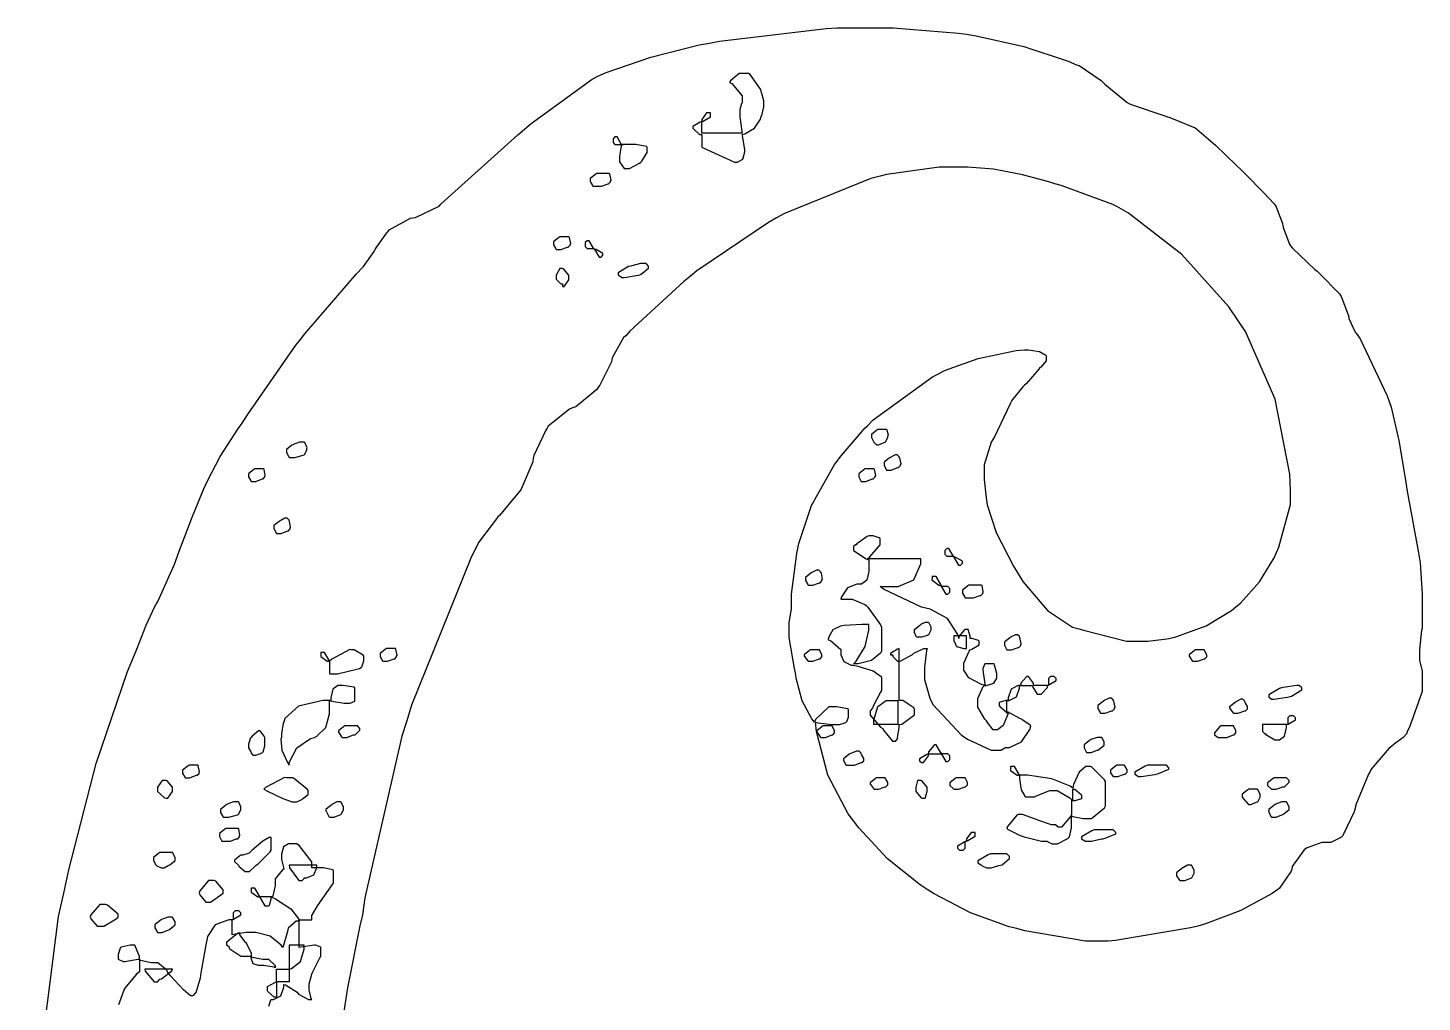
# Model space of a CAD drawing. Extents: x 55 to 302, y 40 to 307.
# Drawn here: x 60.67 to 99.52, y 115.68 to 142.81 of the extents above; entities that cross this region are included whole.
import ezdxf

# ---------------------------------------------------------------- set-up
doc = ezdxf.new("R2010")
doc.units = 0
doc.header["$MEASUREMENT"] = 0

msp = doc.modelspace()

# ---------------------------------------------------------------- linework, layer by layer
at = {"color": 32}
for points in [[(60.6683, 111.329), (61.5237, 118.058), (61.6659, 118.71), (61.8063, 119.363), (62.5725, 122.318), (63.4464, 124.885), (63.6404, 125.342), (63.7025, 125.502), (63.9671, 126.168), (64.1974, 126.675), (64.2415, 126.753), (64.2856, 126.833), (64.7266, 127.803), (64.7707, 127.918), (64.8589, 128.156), (65.2459, 129.179), (65.563, 129.955), (65.6167, 130.069), (65.6689, 130.193), (66.0217, 130.868), (66.5152, 131.632), (66.639, 131.798), (66.7893, 132.028), (68.1383, 133.967), (68.2625, 134.126), (68.3853, 134.286), (69.8225, 135.96), (69.9904, 136.136), (70.0169, 136.164), (70.3171, 136.579), (70.3432, 136.631), (70.3696, 136.685), (70.6699, 137.098), (70.696, 137.124), (70.7401, 137.178), (71.3313, 137.505), (71.4015, 137.513), (71.4721, 137.523), (72.1251, 137.84), (72.179, 137.9), (72.3815, 138.086), (74.3204, 139.824), (74.5063, 139.983), (74.6912, 140.142), (76.393, 141.376), (76.5528, 141.464), (76.7814, 141.562), (78.026, 141.989), (79.375, 142.329), (79.6576, 142.382), (79.9387, 142.435), (82.9109, 142.788), (83.2196, 142.805), (84.1015, 142.805), (84.781, 142.805), (86.5988, 142.656), (86.8193, 142.628), (87.092, 142.584), (88.4192, 142.285), (89.6578, 141.879), (89.8881, 141.781), (89.9583, 141.755), (90.5743, 141.341), (90.6279, 141.288), (90.6805, 141.235), (91.2978, 140.732), (91.3694, 140.688), (91.4396, 140.662), (92.2941, 140.371), (92.3918, 140.335), (92.4885, 140.309), (93.1954, 140.018), (93.2395, 139.983), (93.3097, 139.93), (93.763, 139.537), (94.3419, 138.986), (94.4742, 138.854), (94.6065, 138.722), (95.1082, 138.214), (95.3989, 137.902), (95.4264, 137.866), (95.4525, 137.822), (95.6289, 137.355), (95.6388, 137.301), (95.6469, 137.249), (95.8219, 136.781), (95.8494, 136.737), (95.91, 136.667), (96.5288, 136.076), (96.5909, 136.032), (96.6516, 135.979), (97.2164, 135.396), (97.2605, 135.326), (97.2866, 135.282), (97.463, 134.815), (97.4729, 134.761), (97.481, 134.709), (97.6574, 134.33), (97.6835, 134.302), (97.7896, 134.144), (98.5478, 132.558), (98.6014, 132.398), (98.6536, 132.239), (98.8741, 131.313), (99.0589, 130.211), (99.0946, 129.963), (99.121, 129.804), (99.4212, 128.191), (99.4474, 128.022), (99.4653, 127.908), (99.5193, 127.043), (99.5193, 126.753), (99.5193, 126.082), (99.5013, 126.038), (99.4474, 125.49), (99.4474, 125.306), (99.4474, 125.202), (99.5094, 124.927), (99.5193, 124.883), (99.5193, 124.707), (99.5193, 124.328), (99.1651, 123.332), (99.0946, 123.19), (99.0946, 123.155), (98.9887, 123.049), (98.7418, 122.856), (98.6716, 122.803), (98.6, 122.75), (98.0983, 122.167), (98.0722, 122.097), (98.0281, 122.027), (97.6753, 121.171), (97.6492, 121.073), (97.6217, 120.977), (97.3226, 120.333), (97.2965, 120.297), (97.2689, 120.271), (96.9712, 120.121), (96.8735, 120.121), (96.7232, 120.121), (96.3165, 119.972), (96.2724, 119.944), (96.2283, 119.918), (95.9019, 119.451), (95.8854, 119.379), (95.8674, 119.319), (95.5407, 118.852), (95.4966, 118.816), (95.3368, 118.702), (94.4644, 118.226), (93.4847, 117.854), (93.2737, 117.792), (93.0617, 117.74), (90.9726, 117.387), (90.7701, 117.369), (90.1347, 117.369), (88.4509, 117.661), (88.2304, 117.722), (88.0099, 117.776), (86.9379, 118.164), (85.918, 118.693), (85.725, 118.816), (85.5306, 118.94), (84.6226, 119.663), (83.8193, 120.527), (83.6785, 120.72), (83.5283, 120.915), (82.9635, 121.991), (82.6463, 123.208), (82.6202, 123.472), (82.6809, 123.456), (83.0848, 123.402), (83.2196, 123.402), (83.2817, 123.402), (83.4581, 123.464), (83.4679, 123.472), (83.4842, 123.49), (83.5381, 123.61), (83.5381, 123.649), (83.5381, 123.825), (83.5106, 123.843), (83.2129, 123.895), (83.1152, 123.895), (82.9829, 123.895), (82.6121, 123.544), (82.586, 123.472), (82.514, 123.56), (82.2413, 124.068), (82.073, 124.699), (82.0568, 124.847), (82.0289, 124.963), (81.8804, 125.83), (81.8804, 126.118), (81.8804, 126.242), (81.9408, 126.577), (81.9506, 126.611), (81.9506, 127.036), (82.0995, 128.165), (82.127, 128.305), (82.1531, 128.447), (82.5059, 129.505), (82.55, 129.576), (82.5941, 129.673), (83.1494, 130.643), (83.2196, 130.74), (83.2817, 130.828), (83.9872, 131.656), (84.0673, 131.727), (84.2257, 131.887), (85.8739, 133.085), (86.0418, 133.174), (86.2087, 133.262), (87.1485, 133.602), (88.211, 133.817), (88.441, 133.843), (88.5458, 133.843), (88.8601, 133.795), (89.0309, 133.695), (89.0404, 133.667), (89.0404, 133.597), (89.0404, 133.536), (88.8905, 133.36), (88.864, 133.35), (88.8379, 133.306), (88.4851, 132.892), (88.441, 132.857), (88.3969, 132.813), (88.1048, 132.46), (88.0883, 132.432), (88.0442, 132.336), (87.6032, 131.419), (87.5591, 131.34), (87.515, 131.269), (87.3125, 130.634), (87.3125, 130.422), (87.3125, 130.229), (87.3732, 129.717), (87.3827, 129.646), (87.3993, 129.523), (87.6515, 128.756), (88.1324, 127.812), (88.2646, 127.599), (88.3969, 127.389), (89.0806, 126.577), (89.7805, 126.118), (89.9223, 126.082), (90.0811, 126.03), (91.2841, 125.729), (91.6862, 125.729), (91.8806, 125.729), (92.4098, 125.793), (92.4638, 125.801), (92.6564, 125.845), (93.5027, 126.15), (94.2082, 126.577), (94.3321, 126.683), (94.4548, 126.789), (94.9896, 127.375), (95.4003, 128.05), (95.4624, 128.199), (95.5227, 128.349), (95.8494, 129.534), (95.8494, 129.928), (95.8314, 130.379), (95.4264, 132.468), (94.5967, 134.348), (94.3681, 134.691), (94.1296, 135.035), (92.8247, 136.499), (91.3419, 137.645), (91.0167, 137.83), (90.901, 137.884), (89.4652, 138.413), (89.2888, 138.465), (89.1205, 138.519), (88.3832, 138.713), (87.7701, 138.836), (87.6653, 138.854), (87.5771, 138.872), (86.8497, 138.924), (86.6069, 138.924), (86.0598, 138.924), (84.5965, 138.722), (84.4201, 138.678), (84.1555, 138.607), (81.7481, 137.637), (81.5277, 137.513), (81.3072, 137.39), (79.3048, 136.04), (79.1284, 135.89), (78.9421, 135.741), (77.4428, 134.356), (77.3285, 134.232), (77.2664, 134.18), (76.9497, 133.616), (76.9415, 133.562), (76.9317, 133.51), (76.605, 132.857), (76.5528, 132.785), (76.5253, 132.733), (75.9354, 132.257), (75.8472, 132.221), (75.759, 132.187), (75.1678, 131.718), (75.1417, 131.656), (75.0976, 131.604), (74.7709, 130.899), (74.7529, 130.81), (74.7353, 130.722), (74.41, 129.964), (74.3659, 129.892), (74.3038, 129.822), (73.8106, 129.231), (73.7665, 129.187), (73.7224, 129.135), (73.2815, 128.553), (73.2374, 128.481), (73.0331, 128.084), (71.3574, 123.941), (71.2251, 123.508), (71.0928, 123.077), (70.061, 118.579), (69.9904, 118.11), (69.9202, 117.802), (69.5759, 116.073), (69.2672, 114.098)], [(67.3806, 115.561), (67.4412, 115.739), (67.4508, 115.747), (67.5171, 115.747), (67.7196, 115.853), (67.8035, 116.091), (67.8035, 116.17), (67.8476, 116.153), (68.1743, 115.95), (68.1923, 115.923), (68.2089, 115.897), (68.4858, 115.747), (68.5793, 115.747), (68.5617, 115.773), (68.5091, 116.018), (68.5091, 116.1), (68.5091, 116.188), (68.5698, 116.418), (68.5793, 116.453), (68.5973, 116.497), (68.7998, 116.911), (68.8277, 116.946), (68.8277, 117.192), (68.8277, 117.21), (68.6954, 117.263), (68.6513, 117.263), (68.6513, 117.263), (68.2706, 117.202), (68.2265, 117.192), (68.2265, 117.968), (68.5793, 117.968), (68.5793, 118.084), (68.7557, 118.383), (68.7917, 118.427), (68.8262, 118.481), (69.1526, 118.948), (69.1804, 118.992), (69.1804, 119.345), (69.1624, 119.363), (68.9102, 119.415), (68.8277, 119.415), (68.5793, 119.415), (68.5793, 119.584), (68.2265, 120.041), (68.1563, 120.085), (67.9799, 120.085), (67.9319, 120.085), (67.7898, 120.002), (67.7333, 119.8), (67.7333, 119.732), (67.7333, 119.644), (67.794, 119.423), (67.8035, 119.379), (67.7594, 119.363), (67.5569, 119.111), (67.5569, 119.027), (67.5569, 118.922), (67.4949, 118.631), (67.4867, 118.604), (67.134, 118.604), (67.116, 118.648), (66.996, 118.85), (66.9576, 118.85), (66.8874, 118.85), (66.8874, 118.78), (66.8874, 118.736), (67.0719, 118.604), (67.134, 118.604), (67.1505, 118.559), (67.2705, 118.357), (67.3104, 118.357), (67.3806, 118.357), (67.3971, 118.375), (67.4508, 118.547), (67.4508, 118.604), (67.5651, 118.551), (67.9979, 118.269), (68.217, 117.988), (68.2265, 117.934), (68.1468, 117.934), (67.9178, 117.731), (67.9097, 117.687), (67.9002, 117.643), (67.7855, 117.228), (67.7693, 117.192), (67.7252, 117.264), (67.4204, 117.511), (67.0197, 117.615), (66.8874, 117.615), (66.7551, 117.615), (66.4023, 117.555), (66.3582, 117.545), (66.3582, 117.968), (66.4023, 117.986), (66.6048, 118.106), (66.6048, 118.145), (66.6048, 118.163), (66.5508, 118.217), (66.5346, 118.217), (66.4626, 118.217), (66.445, 118.217), (66.3924, 118.163), (66.3924, 118.145), (66.3924, 117.968), (66.2658, 117.968), (65.8894, 117.832), (65.6689, 117.503), (65.6527, 117.405), (65.6347, 117.317), (65.4844, 116.488), (65.4763, 116.417), (65.4664, 116.346), (65.3507, 115.933), (65.3341, 115.923), (65.2639, 115.852), (65.1979, 115.852), (65.0035, 116.016), (64.6465, 116.409), (64.5583, 116.523), (64.5403, 116.567), (64.2881, 116.769), (64.2056, 116.769), (64.0994, 116.769), (63.8087, 116.832), (63.7826, 116.84), (63.7826, 116.946), (63.6503, 117.263), (63.6062, 117.263), (63.518, 117.263), (63.27, 117.202), (63.2534, 117.192), (63.2354, 117.176), (63.1832, 117.004), (63.1832, 116.946), (63.1832, 116.876), (63.1994, 116.859), (63.3194, 116.805), (63.3596, 116.805), (63.3596, 116.805), (63.7385, 116.867), (63.7826, 116.876), (63.7826, 116.523), (63.6944, 116.453), (63.3621, 116.052), (63.1913, 115.597)]]:
    msp.add_lwpolyline(points, dxfattribs=at)
for points in [[(79.4452, 140.193), (79.4011, 140.177), (79.1986, 140.057), (79.1986, 140.017), (79.2152, 139.991), (79.3873, 139.84), (79.4452, 139.84), (79.4452, 139.488), (79.4893, 139.462), (80.1328, 139.171), (80.221, 139.135), (80.239, 139.119), (80.3575, 139.065), (80.3973, 139.065), (80.4443, 139.065), (80.5879, 139.149), (80.6457, 139.351), (80.6457, 139.417), (80.6457, 139.417), (80.5822, 139.796), (80.5737, 139.84), (80.6443, 139.858), (80.917, 140.01), (81.0853, 140.265), (81.1029, 140.335), (81.1209, 140.363), (81.1749, 140.607), (81.1749, 140.688), (81.1749, 140.776), (81.1114, 141.006), (81.1029, 141.041), (81.0853, 141.095), (80.7942, 141.508), (80.7501, 141.534), (80.5737, 141.534), (80.4855, 141.534), (80.2474, 141.332), (80.221, 141.288), (80.2831, 141.261), (80.5737, 140.911), (80.5737, 140.794), (80.5737, 140.722), (80.5561, 140.696), (80.5035, 140.531), (80.5035, 140.476), (80.5035, 140.327), (80.5642, 139.92), (80.5737, 139.876), (79.4452, 139.876), (79.4452, 140.193), (79.4893, 140.211), (79.6918, 140.331), (79.6918, 140.37), (79.6918, 140.442), (79.6216, 140.442), (79.5775, 140.442), (79.4452, 140.255), (79.4452, 140.193)], [(77.2223, 139.524), (77.2047, 139.568), (77.0848, 139.77), (77.046, 139.77), (77.0283, 139.77), (76.9758, 139.718), (76.9758, 139.7), (76.9758, 139.63), (76.9758, 139.613), (77.0283, 139.56), (77.046, 139.56), (77.2223, 139.56), (77.2047, 139.507), (77.1521, 139.229), (77.1521, 139.135), (77.1521, 139.075), (77.2844, 138.888), (77.3285, 138.888), (77.4333, 138.888), (77.7074, 139.039), (77.7515, 139.065), (77.778, 139.092), (77.9279, 139.336), (77.9279, 139.417), (77.9279, 139.488), (77.9103, 139.506), (77.6055, 139.56), (77.5049, 139.56), (77.2223, 139.56), (77.2223, 139.524)], [(76.8696, 138.748), (76.5168, 138.748), (76.4907, 138.731), (76.3404, 138.611), (76.3404, 138.571), (76.3404, 138.527), (76.4025, 138.413), (76.4124, 138.395), (76.5888, 138.395), (76.6491, 138.395), (76.8078, 138.457), (76.8354, 138.465), (76.8519, 138.465), (76.9056, 138.519), (76.9056, 138.535), (76.9221, 138.563), (76.8876, 138.739), (76.8696, 138.748)], [(75.741, 136.984), (75.4944, 136.984), (75.4669, 136.967), (75.3181, 136.847), (75.3181, 136.808), (75.3181, 136.763), (75.3787, 136.649), (75.3883, 136.631), (75.4585, 136.631), (75.5206, 136.631), (75.6789, 136.693), (75.7068, 136.701), (75.723, 136.701), (75.777, 136.755), (75.777, 136.772), (75.7936, 136.79), (75.7576, 136.967), (75.741, 136.984)], [(76.4466, 136.631), (76.4286, 136.675), (76.309, 136.878), (76.2702, 136.878), (76.2522, 136.878), (76.2, 136.826), (76.2, 136.808), (76.2, 136.737), (76.2, 136.719), (76.2522, 136.665), (76.2702, 136.665), (76.4466, 136.665), (76.4632, 136.621), (76.5831, 136.419), (76.623, 136.419), (76.6396, 136.419), (76.6932, 136.473), (76.6932, 136.489), (76.6932, 136.525), (76.5073, 136.631), (76.4466, 136.631)], [(75.3883, 135.855), (75.3883, 135.811), (75.5206, 135.679), (75.5646, 135.679), (75.5646, 135.607), (75.6087, 135.607), (75.741, 135.793), (75.741, 135.855), (75.741, 135.917), (75.5908, 136.094), (75.5646, 136.102), (75.4944, 136.102), (75.4944, 136.102), (75.3883, 135.917), (75.3883, 135.855)], [(77.2223, 135.855), (77.2943, 135.855), (77.2943, 135.855), (77.6732, 135.917), (77.7173, 135.926), (77.7614, 135.944), (77.9639, 136.116), (77.9639, 136.172), (77.8937, 136.242), (77.8235, 136.242), (77.7353, 136.242), (77.4968, 136.182), (77.4707, 136.172), (77.4086, 136.156), (77.1179, 135.983), (77.1179, 135.926), (77.2223, 135.855)], [(84.5965, 131.622), (84.3499, 131.622), (84.322, 131.604), (84.1735, 131.486), (84.1735, 131.446), (84.1735, 131.402), (84.2338, 131.287), (84.2437, 131.269), (84.3139, 131.197), (84.3746, 131.197), (84.533, 131.261), (84.5605, 131.269), (84.5771, 131.287), (84.6307, 131.407), (84.6307, 131.446), (84.6473, 131.463), (84.613, 131.604), (84.5965, 131.622)], [(68.3687, 131.269), (68.2985, 131.269), (68.2364, 131.269), (68.0586, 131.207), (68.0501, 131.197), (68.024, 131.181), (67.8737, 131.061), (67.8737, 131.021), (67.8737, 130.977), (67.9358, 130.863), (67.9457, 130.845), (68.0159, 130.845), (68.1041, 130.845), (68.3412, 130.908), (68.3687, 130.917), (68.3853, 130.934), (68.4389, 131.054), (68.4389, 131.093), (68.447, 131.111), (68.3853, 131.261), (68.3687, 131.269)], [(84.9492, 130.845), (84.9492, 130.863), (84.8953, 130.917), (84.879, 130.917), (84.8349, 130.917), (84.7189, 130.854), (84.7027, 130.845), (84.6748, 130.828), (84.5263, 130.708), (84.5263, 130.668), (84.5263, 130.624), (84.5866, 130.51), (84.5965, 130.492), (84.6667, 130.492), (84.7273, 130.492), (84.8857, 130.555), (84.9133, 130.564), (84.9298, 130.564), (84.9835, 130.617), (84.9835, 130.634), (85.0015, 130.661), (84.9658, 130.836), (84.9492, 130.845)], [(67.2402, 130.528), (66.9918, 130.528), (66.9657, 130.511), (66.8154, 130.391), (66.8154, 130.351), (66.8154, 130.307), (66.8775, 130.193), (66.8874, 130.175), (66.9576, 130.175), (67.0183, 130.175), (67.1766, 130.237), (67.2042, 130.245), (67.2207, 130.245), (67.2744, 130.299), (67.2744, 130.315), (67.2828, 130.343), (67.2483, 130.511), (67.2402, 130.528)], [(84.2437, 130.528), (83.9971, 130.528), (83.9692, 130.511), (83.8207, 130.391), (83.8207, 130.351), (83.8207, 130.307), (83.881, 130.193), (83.8909, 130.175), (83.9611, 130.175), (84.0218, 130.175), (84.1802, 130.237), (84.2077, 130.245), (84.2243, 130.245), (84.2779, 130.299), (84.2779, 130.315), (84.2959, 130.343), (84.2603, 130.511), (84.2437, 130.528)], [(67.9457, 129.081), (67.9457, 129.099), (67.8917, 129.153), (67.8737, 129.153), (67.8296, 129.153), (67.7153, 129.091), (67.6973, 129.081), (67.6712, 129.064), (67.521, 128.945), (67.521, 128.904), (67.521, 128.86), (67.5831, 128.746), (67.5929, 128.728), (67.6631, 128.728), (67.7238, 128.728), (67.8822, 128.791), (67.9097, 128.8), (67.9263, 128.8), (67.9799, 128.853), (67.9799, 128.87), (67.9884, 128.898), (67.9538, 129.064), (67.9457, 129.081)], [(84.9492, 123.402), (85.0194, 123.42), (85.3722, 123.672), (85.3722, 123.755), (85.3722, 123.825), (85.3542, 123.869), (85.0498, 124.072), (84.9492, 124.072), (84.9492, 125.166), (84.9933, 125.184), (85.3186, 125.36), (85.3362, 125.377), (85.3542, 125.395), (85.6312, 125.519), (85.725, 125.519), (85.707, 125.466), (85.6548, 125.003), (85.6548, 124.847), (85.6548, 124.655), (85.8037, 124.143), (85.8312, 124.072), (85.8919, 123.957), (86.6856, 123.111), (86.7833, 123.049), (86.8535, 122.997), (87.515, 122.696), (87.7355, 122.696), (87.7796, 122.696), (87.8939, 122.759), (87.9119, 122.767), (88.0223, 122.767), (88.3571, 122.922), (88.5899, 123.27), (88.6174, 123.366), (88.5994, 123.384), (88.3969, 123.526), (88.3708, 123.542), (88.3087, 123.57), (88.0375, 123.719), (87.9479, 123.719), (87.9479, 124.072), (88.0138, 124.072), (88.2167, 124.178), (88.3006, 124.416), (88.3006, 124.495), (88.6534, 124.495), (88.67, 124.45), (88.7899, 124.248), (88.8298, 124.248), (88.9, 124.248), (88.9261, 124.266), (89.0764, 124.438), (89.0764, 124.495), (89.1205, 124.513), (89.323, 124.633), (89.323, 124.671), (89.323, 124.689), (89.2694, 124.743), (89.2528, 124.743), (89.1826, 124.743), (89.1646, 124.743), (89.1124, 124.689), (89.1124, 124.671), (89.1124, 124.495), (88.6876, 124.495), (88.6876, 124.557), (88.5553, 124.743), (88.5112, 124.743), (88.4851, 124.725), (88.3348, 124.553), (88.3348, 124.495), (88.2675, 124.495), (88.065, 124.39), (87.9821, 124.152), (87.9821, 124.072), (87.9203, 124.072), (87.7355, 124.019), (87.7355, 124.001), (87.7355, 123.931), (87.7521, 123.905), (87.9242, 123.755), (87.9821, 123.755), (87.9644, 123.667), (87.8445, 123.376), (87.6833, 123.26), (87.6293, 123.26), (87.5676, 123.26), (87.4088, 123.464), (87.3827, 123.508), (87.3386, 123.552), (87.1361, 123.89), (87.1361, 124.001), (87.1361, 124.126), (87.285, 124.46), (87.3125, 124.495), (87.3788, 124.495), (87.5813, 124.553), (87.6653, 124.696), (87.6653, 124.743), (87.6653, 124.831), (87.6032, 125.061), (87.5951, 125.096), (87.3485, 125.096), (87.3305, 125.096), (87.2765, 124.963), (87.2765, 124.919), (87.2765, 124.919), (87.3386, 124.539), (87.3485, 124.495), (87.2423, 124.522), (86.8881, 124.703), (86.7473, 124.918), (86.7473, 124.99), (86.7473, 125.113), (86.8976, 125.448), (86.9237, 125.483), (86.9678, 125.501), (87.1721, 125.621), (87.1721, 125.659), (87.1721, 125.729), (87.1541, 125.747), (86.9805, 125.801), (86.9237, 125.801), (86.9237, 125.863), (86.8701, 126.048), (86.8535, 126.048), (86.7833, 126.048), (86.7558, 126.031), (86.6069, 125.859), (86.6069, 125.801), (86.5794, 125.916), (86.2926, 126.357), (85.8118, 126.621), (85.689, 126.647), (85.5652, 126.675), (84.5083, 127.176), (84.4201, 127.247), (84.7729, 127.247), (84.9189, 127.247), (85.3585, 127.437), (85.5486, 127.876), (85.5486, 128.022), (84.0673, 128.022), (84.128, 128.076), (84.4201, 128.407), (84.4201, 128.517), (84.4201, 128.588), (84.3926, 128.605), (84.2271, 128.658), (84.1735, 128.658), (84.1015, 128.658), (84.0574, 128.641), (83.7667, 128.439), (83.7487, 128.411), (83.7311, 128.411), (83.6785, 128.359), (83.6785, 128.341), (83.6785, 128.253), (84.0313, 128.024), (84.1015, 127.988), (84.1015, 127.742), (84.1015, 127.663), (84.0437, 127.424), (83.9018, 127.317), (83.8549, 127.317), (83.7681, 127.317), (83.5106, 127.212), (83.3423, 126.965), (83.3258, 126.894), (83.5021, 126.894), (83.6344, 126.894), (83.9872, 126.745), (84.0313, 126.717), (84.0754, 126.673), (84.4282, 126.18), (84.4543, 126.118), (84.4543, 125.448), (84.4282, 125.396), (84.1721, 125.193), (83.8013, 125.096), (83.6785, 125.096), (83.7487, 125.166), (83.9957, 125.577), (84.1015, 126.036), (84.1015, 126.188), (83.9156, 126.188), (83.414, 126.164), (83.3617, 126.154), (83.3078, 126.146), (83.1014, 126.039), (82.9815, 125.827), (82.973, 125.765), (83.0337, 125.749), (83.3258, 125.496), (83.3258, 125.413), (83.3258, 125.349), (83.4087, 125.157), (83.6112, 125.06), (83.6785, 125.06), (83.7928, 125.034), (84.2257, 124.897), (84.4448, 124.743), (84.4543, 124.707), (84.4543, 124.354), (84.4282, 124.31), (84.2162, 123.897), (84.2077, 123.861), (84.1375, 123.789), (84.1375, 123.667), (84.4282, 123.332), (84.4903, 123.296), (84.5069, 123.244), (84.7591, 122.943), (84.8431, 122.943), (84.9133, 123.013), (84.9037, 123.041), (84.9492, 123.312), (84.9492, 123.402)], [(86.4665, 128.058), (86.4485, 128.102), (86.3286, 128.305), (86.2902, 128.305), (86.2722, 128.305), (86.2182, 128.253), (86.2182, 128.235), (86.2182, 128.165), (86.2182, 128.148), (86.2722, 128.094), (86.2902, 128.094), (86.4665, 128.094), (86.4828, 128.05), (86.6027, 127.846), (86.6429, 127.846), (86.6592, 127.846), (86.7131, 127.9), (86.7131, 127.918), (86.7131, 127.954), (86.5269, 128.058), (86.4665, 128.058)], [(82.7624, 127.635), (82.7624, 127.653), (82.7084, 127.706), (82.6904, 127.706), (82.6463, 127.706), (82.532, 127.645), (82.514, 127.635), (82.4879, 127.619), (82.3376, 127.499), (82.3376, 127.459), (82.3376, 127.415), (82.3997, 127.301), (82.4096, 127.283), (82.4798, 127.283), (82.5405, 127.283), (82.6989, 127.345), (82.7264, 127.353), (82.743, 127.353), (82.7966, 127.406), (82.7966, 127.423), (82.8132, 127.451), (82.7786, 127.619), (82.7624, 127.635)], [(86.1138, 127.283), (86.0958, 127.327), (85.9758, 127.529), (85.9374, 127.529), (85.8654, 127.529), (85.8654, 127.459), (85.8587, 127.438), (86.0489, 127.283), (86.1138, 127.283), (86.13, 127.238), (86.2499, 127.036), (86.2902, 127.036), (86.3064, 127.036), (86.3604, 127.09), (86.3604, 127.106), (86.3604, 127.176), (86.3604, 127.194), (86.3064, 127.247), (86.2902, 127.247), (86.1138, 127.247), (86.1138, 127.283)], [(87.2423, 127.283), (86.8895, 127.283), (86.862, 127.266), (86.7131, 127.146), (86.7131, 127.106), (86.7131, 127.062), (86.7738, 126.948), (86.7833, 126.93), (86.9597, 126.93), (87.0204, 126.93), (87.1788, 126.992), (87.2063, 127), (87.2229, 127), (87.2765, 127.054), (87.2765, 127.07), (87.285, 127.098), (87.2589, 127.274), (87.2423, 127.283)], [(85.761, 126.258), (85.7772, 126.242), (85.8312, 126.122), (85.8312, 126.082), (85.8312, 126.038), (85.7691, 125.924), (85.761, 125.906), (85.7331, 125.889), (85.568, 125.835), (85.5126, 125.835), (85.4424, 125.835), (85.4244, 125.853), (85.3722, 125.973), (85.3722, 126.012), (85.3722, 126.056), (85.5211, 126.172), (85.5486, 126.188), (85.5652, 126.206), (85.6851, 126.258), (85.725, 126.258), (85.761, 126.258)], [(88.3006, 125.835), (88.3006, 125.853), (88.2467, 125.906), (88.2304, 125.906), (88.1863, 125.906), (88.0703, 125.845), (88.054, 125.835), (88.0262, 125.819), (87.8777, 125.699), (87.8777, 125.659), (87.8777, 125.615), (87.938, 125.501), (87.9479, 125.483), (88.0181, 125.483), (88.0787, 125.483), (88.2371, 125.545), (88.2646, 125.553), (88.2812, 125.553), (88.3348, 125.607), (88.3348, 125.625), (88.3433, 125.651), (88.3087, 125.827), (88.3006, 125.835)], [(69.0742, 125.166), (69.0563, 125.21), (68.9363, 125.413), (68.8979, 125.413), (68.8277, 125.413), (68.8277, 125.342), (68.8277, 125.298), (69.0122, 125.166), (69.0742, 125.166), (69.0742, 124.813), (69.2947, 124.813), (69.9121, 124.963), (69.9562, 124.99), (69.9728, 125.008), (70.0264, 125.18), (70.0264, 125.236), (70.0264, 125.306), (70.0084, 125.334), (69.7562, 125.483), (69.6736, 125.483), (69.6376, 125.493), (69.1349, 125.228), (69.0742, 125.166)], [(70.9083, 125.519), (70.6617, 125.519), (70.6342, 125.502), (70.4854, 125.382), (70.4854, 125.342), (70.4854, 125.298), (70.546, 125.184), (70.5556, 125.166), (70.6258, 125.166), (70.6864, 125.166), (70.8462, 125.228), (70.8723, 125.236), (70.8903, 125.236), (70.9443, 125.29), (70.9443, 125.306), (70.9605, 125.334), (70.9249, 125.502), (70.9083, 125.519)], [(84.9492, 125.166), (84.9492, 125.519), (84.9051, 125.502), (84.7027, 125.382), (84.7027, 125.342), (84.7729, 125.342), (84.7729, 125.298), (84.9051, 125.166), (84.9492, 125.166)], [(86.8193, 125.519), (86.8193, 125.871), (86.4665, 125.871), (86.4665, 125.801), (86.4665, 125.746), (86.5491, 125.581), (86.7516, 125.519), (86.8193, 125.519)], [(82.4096, 125.166), (82.4798, 125.166), (82.5405, 125.166), (82.6989, 125.228), (82.7264, 125.236), (82.743, 125.236), (82.7966, 125.29), (82.7966, 125.306), (82.7966, 125.35), (82.7345, 125.466), (82.7264, 125.483), (82.4798, 125.483), (82.4523, 125.466), (82.3034, 125.347), (82.3034, 125.306), (82.3115, 125.298), (82.3997, 125.184), (82.4096, 125.166)], [(93.1333, 125.166), (93.2035, 125.166), (93.2642, 125.166), (93.424, 125.228), (93.4501, 125.236), (93.4681, 125.236), (93.5221, 125.29), (93.5221, 125.306), (93.5221, 125.35), (93.4586, 125.466), (93.4501, 125.483), (93.2035, 125.483), (93.176, 125.466), (93.0271, 125.347), (93.0271, 125.306), (93.0271, 125.306), (93.1153, 125.184), (93.1333, 125.166)], [(67.9457, 122.273), (67.9619, 122.371), (68.1648, 122.754), (68.5451, 123.015), (68.6513, 123.049), (68.7215, 123.077), (68.9681, 123.319), (69.0742, 123.7), (69.0742, 123.825), (69.0742, 124.072), (69.1349, 124.055), (69.4863, 124.001), (69.6034, 124.001), (69.6475, 124.001), (69.7798, 124.055), (69.7798, 124.072), (69.7798, 124.424), (69.7523, 124.442), (69.4545, 124.495), (69.3568, 124.495), (69.3085, 124.495), (69.1667, 124.39), (69.1085, 124.152), (69.1085, 124.072), (68.8827, 124.072), (68.2046, 123.919), (67.8296, 123.57), (67.8035, 123.472), (67.7855, 123.446), (67.7333, 123.148), (67.7333, 123.049), (67.7153, 122.997), (67.7457, 122.688), (67.9016, 122.344), (67.9457, 122.273)], [(96.096, 124.495), (96.0258, 124.495), (96.0258, 124.495), (95.6469, 124.434), (95.6028, 124.424), (95.5407, 124.408), (95.25, 124.236), (95.25, 124.178), (95.3202, 124.108), (95.3904, 124.108), (95.3904, 124.108), (95.771, 124.17), (95.8151, 124.178), (95.8755, 124.196), (96.1679, 124.368), (96.1679, 124.424), (96.096, 124.495)], [(84.2437, 123.402), (84.2437, 123.529), (84.3485, 123.909), (84.5866, 124.072), (84.6667, 124.072), (84.9133, 124.072), (84.9133, 123.402), (84.2437, 123.402)], [(90.9105, 124.072), (90.9105, 124.09), (90.8569, 124.142), (90.8403, 124.142), (90.7962, 124.142), (90.6805, 124.081), (90.6639, 124.072), (90.6364, 124.055), (90.4875, 123.935), (90.4875, 123.895), (90.4875, 123.851), (90.5482, 123.737), (90.5577, 123.719), (90.6279, 123.719), (90.69, 123.719), (90.8484, 123.781), (90.8763, 123.789), (90.8925, 123.789), (90.9465, 123.843), (90.9465, 123.861), (90.963, 123.887), (90.9271, 124.055), (90.9105, 124.072)], [(94.2619, 123.719), (94.3321, 123.719), (94.3942, 123.719), (94.5526, 123.781), (94.5804, 123.789), (94.5967, 123.789), (94.6506, 123.843), (94.6506, 123.861), (94.6506, 123.905), (94.5885, 124.019), (94.5804, 124.037), (94.5804, 124.055), (94.5265, 124.108), (94.5085, 124.108), (94.4644, 124.108), (94.3501, 124.047), (94.3321, 124.037), (94.306, 124.019), (94.1557, 123.901), (94.1557, 123.861), (94.1641, 123.853), (94.2439, 123.737), (94.2619, 123.719)], [(95.7432, 123.402), (95.7873, 123.42), (95.9915, 123.54), (95.9915, 123.578), (95.9915, 123.596), (95.9376, 123.649), (95.9196, 123.649), (95.8494, 123.649), (95.8314, 123.649), (95.7792, 123.596), (95.7792, 123.578), (95.7792, 123.402), (95.0736, 123.402), (95.0736, 123.226), (95.0736, 123.209), (95.1258, 123.155), (95.1438, 123.155), (95.1604, 123.129), (95.4126, 122.979), (95.4966, 122.979), (95.5435, 122.979), (95.6853, 123.085), (95.7432, 123.323), (95.7432, 123.402)], [(66.8874, 123.049), (66.8694, 123.033), (66.8154, 122.861), (66.8154, 122.803), (66.8154, 122.759), (66.8775, 122.644), (66.8874, 122.626), (66.8874, 122.608), (66.9396, 122.554), (66.9576, 122.554), (67.0183, 122.554), (67.1946, 122.618), (67.2042, 122.626), (67.2207, 122.644), (67.2744, 122.816), (67.2744, 122.873), (67.2744, 123.049), (67.2564, 123.077), (67.1368, 123.226), (67.098, 123.226), (67.098, 123.226), (66.9135, 123.077), (66.8874, 123.049)], [(69.427, 123.049), (69.4972, 123.049), (69.5579, 123.049), (69.7163, 123.111), (69.7438, 123.119), (69.7879, 123.119), (69.9202, 123.252), (69.9202, 123.296), (69.85, 123.366), (69.4972, 123.366), (69.4697, 123.349), (69.3208, 123.23), (69.3208, 123.19), (69.3289, 123.182), (69.409, 123.067), (69.427, 123.049)], [(82.7624, 123.049), (82.8326, 123.049), (82.8933, 123.049), (83.0516, 123.111), (83.0792, 123.119), (83.0957, 123.119), (83.1494, 123.173), (83.1494, 123.19), (83.1494, 123.234), (83.0873, 123.349), (83.0792, 123.366), (82.8326, 123.366), (82.8051, 123.349), (82.6562, 123.23), (82.6562, 123.19), (82.6643, 123.182), (82.7444, 123.067), (82.7624, 123.049)], [(93.8389, 123.049), (94.0153, 123.049), (94.076, 123.049), (94.2344, 123.111), (94.2619, 123.119), (94.2785, 123.119), (94.3321, 123.173), (94.3321, 123.19), (94.3321, 123.234), (94.2703, 123.349), (94.2619, 123.366), (93.9091, 123.366), (93.8816, 123.349), (93.7327, 123.177), (93.7327, 123.119), (93.8389, 123.049)], [(86.1138, 122.626), (86.13, 122.582), (86.2499, 122.378), (86.2902, 122.378), (86.3064, 122.378), (86.3604, 122.432), (86.3604, 122.45), (86.3604, 122.52), (86.3604, 122.538), (86.3064, 122.59), (86.2902, 122.59), (86.1138, 122.59), (86.0958, 122.634), (85.9758, 122.837), (85.9374, 122.837), (85.9095, 122.82), (85.761, 122.648), (85.761, 122.59), (85.7169, 122.574), (85.5126, 122.454), (85.5126, 122.414), (85.5126, 122.397), (85.5666, 122.344), (85.5846, 122.344), (85.6287, 122.344), (85.761, 122.53), (85.761, 122.59), (86.1138, 122.59), (86.1138, 122.626)], [(90.5937, 123.049), (90.5235, 123.049), (90.4614, 123.049), (90.2836, 122.989), (90.2751, 122.979), (90.249, 122.961), (90.0987, 122.843), (90.0987, 122.803), (90.0987, 122.759), (90.1608, 122.644), (90.1707, 122.626), (90.2409, 122.626), (90.3016, 122.626), (90.46, 122.688), (90.4875, 122.696), (90.5136, 122.714), (90.6639, 122.834), (90.6639, 122.873), (90.6639, 122.917), (90.6018, 123.033), (90.5937, 123.049)], [(83.4679, 122.273), (83.6443, 122.273), (83.7046, 122.273), (83.8634, 122.335), (83.8909, 122.344), (83.9075, 122.344), (83.9611, 122.397), (83.9611, 122.414), (83.9611, 122.458), (83.899, 122.574), (83.8909, 122.59), (83.8909, 122.608), (83.8369, 122.66), (83.8207, 122.66), (83.7586, 122.66), (83.5988, 122.6), (83.5723, 122.59), (83.5462, 122.574), (83.396, 122.454), (83.396, 122.414), (83.396, 122.414), (83.4499, 122.291), (83.4679, 122.273)], [(65.4043, 122.273), (65.1577, 122.273), (65.1302, 122.255), (64.9813, 122.137), (64.9813, 122.097), (64.9813, 122.053), (65.042, 121.938), (65.0515, 121.921), (65.1235, 121.921), (65.1838, 121.921), (65.3426, 121.982), (65.3701, 121.991), (65.3867, 121.991), (65.4403, 122.045), (65.4403, 122.061), (65.4484, 122.089), (65.4128, 122.265), (65.4043, 122.273)], [(87.9479, 120.51), (87.9644, 120.492), (88.3172, 120.315), (88.3708, 120.297), (88.4315, 120.281), (88.9152, 120.157), (89.0764, 120.157), (89.093, 120.139), (89.2129, 120.085), (89.2528, 120.085), (89.3576, 120.085), (89.6482, 120.235), (89.6758, 120.261), (89.6923, 120.279), (89.746, 120.531), (89.746, 120.614), (89.746, 120.862), (89.7901, 120.844), (90.0755, 120.79), (90.1707, 120.79), (90.303, 120.79), (90.672, 121.083), (90.6999, 121.143), (90.6999, 121.815), (90.672, 121.868), (90.3192, 122.221), (90.2751, 122.238), (90.2049, 122.238), (90.1442, 122.238), (89.9664, 122.083), (89.8081, 121.736), (89.7819, 121.638), (89.7103, 121.692), (89.1992, 121.894), (88.5254, 121.991), (88.3006, 121.991), (88.2826, 122.035), (88.1627, 122.238), (88.1242, 122.238), (88.054, 122.238), (88.054, 122.167), (88.054, 122.123), (88.2385, 121.991), (88.3006, 121.991), (88.3006, 121.89), (88.349, 121.586), (88.4495, 121.409), (88.477, 121.392), (88.7236, 121.392), (88.7497, 121.409), (89.1025, 121.55), (89.1466, 121.568), (89.2168, 121.568), (89.3491, 121.568), (89.7019, 121.364), (89.746, 121.32), (89.746, 120.897), (89.7199, 120.844), (89.4747, 120.544), (89.3932, 120.544), (89.3755, 120.544), (89.323, 120.598), (89.323, 120.614), (89.1907, 120.614), (88.8379, 120.73), (88.7938, 120.756), (88.7497, 120.774), (88.386, 120.897), (88.2646, 120.897), (88.229, 120.88), (87.9644, 120.563), (87.9479, 120.51)], [(90.9105, 121.955), (90.9807, 121.955), (91.0428, 121.955), (91.2012, 122.017), (91.229, 122.025), (91.2453, 122.025), (91.2992, 122.079), (91.2992, 122.097), (91.2992, 122.141), (91.2372, 122.255), (91.229, 122.273), (91.0167, 122.273), (90.9891, 122.255), (90.8403, 122.137), (90.8403, 122.097), (90.8403, 122.063), (90.901, 121.965), (90.9105, 121.955)], [(91.616, 121.955), (91.6862, 121.955), (91.6862, 121.955), (92.0669, 122.017), (92.111, 122.025), (92.1713, 122.043), (92.4638, 122.163), (92.4638, 122.202), (92.3918, 122.273), (91.8626, 122.273), (91.8009, 122.247), (91.5099, 122.082), (91.5099, 122.025), (91.616, 121.955)], [(64.6987, 121.602), (64.6987, 121.664), (64.5488, 121.841), (64.5223, 121.849), (64.4521, 121.849), (64.4081, 121.849), (64.2758, 121.664), (64.2758, 121.602), (64.2758, 121.541), (64.4783, 121.365), (64.5223, 121.356), (64.5664, 121.356), (64.6987, 121.541), (64.6987, 121.602)], [(67.2402, 121.602), (67.3446, 121.55), (67.7732, 121.347), (68.0339, 121.249), (68.1221, 121.249), (68.1662, 121.249), (68.2805, 121.311), (68.2985, 121.32), (68.3246, 121.338), (68.4749, 121.458), (68.4749, 121.496), (68.4749, 121.568), (68.4569, 121.594), (68.1027, 121.886), (68.0501, 121.921), (67.8737, 121.921), (67.8201, 121.93), (67.2924, 121.656), (67.2402, 121.602)], [(84.2437, 121.602), (84.3139, 121.602), (84.3746, 121.602), (84.533, 121.664), (84.5605, 121.672), (84.5771, 121.672), (84.6307, 121.726), (84.6307, 121.744), (84.6307, 121.788), (84.569, 121.903), (84.5605, 121.921), (84.3139, 121.921), (84.2864, 121.903), (84.1375, 121.784), (84.1375, 121.744), (84.1456, 121.736), (84.2338, 121.62), (84.2437, 121.602)], [(85.4082, 121.602), (85.4082, 121.541), (85.5567, 121.365), (85.5846, 121.356), (85.6548, 121.356), (85.6714, 121.356), (85.725, 121.541), (85.725, 121.602), (85.725, 121.664), (85.5747, 121.841), (85.5486, 121.849), (85.4784, 121.849), (85.4604, 121.849), (85.4082, 121.664), (85.4082, 121.602)], [(86.4665, 121.602), (86.5367, 121.602), (86.5974, 121.602), (86.7558, 121.664), (86.7833, 121.672), (86.7999, 121.672), (86.8535, 121.726), (86.8535, 121.744), (86.8535, 121.788), (86.7914, 121.903), (86.7833, 121.921), (86.5367, 121.921), (86.5092, 121.903), (86.3604, 121.784), (86.3604, 121.744), (86.3604, 121.71), (86.4485, 121.62), (86.4665, 121.602)], [(95.3202, 121.602), (95.3904, 121.602), (95.4525, 121.602), (95.6109, 121.664), (95.6388, 121.672), (95.6829, 121.672), (95.8151, 121.805), (95.8151, 121.849), (95.7432, 121.921), (95.3904, 121.921), (95.3643, 121.903), (95.214, 121.784), (95.214, 121.744), (95.214, 121.71), (95.3022, 121.62), (95.3202, 121.602)], [(66.5346, 121.249), (66.4626, 121.249), (66.4009, 121.249), (66.2245, 121.189), (66.216, 121.179), (66.1885, 121.163), (66.0396, 121.043), (66.0396, 121.003), (66.0396, 120.959), (66.1003, 120.844), (66.1098, 120.826), (66.1818, 120.826), (66.27, 120.826), (66.5067, 120.888), (66.5346, 120.897), (66.5508, 120.915), (66.6048, 121.035), (66.6048, 121.073), (66.6048, 121.117), (66.5508, 121.241), (66.5346, 121.249)], [(69.0742, 120.826), (69.1444, 120.826), (69.2051, 120.826), (69.3635, 120.888), (69.391, 120.897), (69.4076, 120.915), (69.4612, 121.035), (69.4612, 121.073), (69.4612, 121.117), (69.3995, 121.233), (69.391, 121.249), (69.3208, 121.249), (69.2767, 121.249), (69.161, 121.189), (69.1444, 121.179), (69.1169, 121.163), (68.9681, 121.043), (68.9681, 121.003), (68.9762, 120.995), (69.0563, 120.844), (69.0742, 120.826)], [(89.7819, 121.602), (89.8426, 121.602), (90.019, 121.453), (90.0285, 121.426), (90.0285, 121.356), (90.0285, 121.339), (89.8426, 121.285), (89.7819, 121.285), (89.7819, 121.602)], [(94.6146, 121.249), (94.6849, 121.179), (94.7469, 121.179), (94.9053, 121.241), (94.9332, 121.249), (94.9494, 121.267), (95.0034, 121.387), (95.0034, 121.426), (95.0034, 121.47), (94.9413, 121.586), (94.9332, 121.602), (94.6849, 121.602), (94.6587, 121.586), (94.5085, 121.466), (94.5085, 121.426), (94.5085, 121.382), (94.5967, 121.267), (94.6146, 121.249)], [(95.3202, 120.826), (95.3904, 120.826), (95.4525, 120.826), (95.6109, 120.888), (95.6388, 120.897), (95.6649, 120.915), (95.8151, 121.035), (95.8151, 121.073), (95.8151, 121.117), (95.7516, 121.233), (95.7432, 121.249), (95.673, 121.249), (95.6109, 121.249), (95.4345, 121.189), (95.4264, 121.179), (95.3989, 121.163), (95.25, 121.043), (95.25, 121.003), (95.2405, 120.995), (95.3022, 120.844), (95.3202, 120.826)], [(66.5346, 120.51), (66.1818, 120.51), (66.1539, 120.492), (66.0054, 120.373), (66.0054, 120.333), (66.0054, 120.289), (66.0658, 120.174), (66.0756, 120.157), (66.252, 120.157), (66.3127, 120.157), (66.4711, 120.219), (66.4986, 120.227), (66.5152, 120.227), (66.5688, 120.281), (66.5688, 120.297), (66.5773, 120.325), (66.5508, 120.492), (66.5346, 120.51)], [(90.1347, 120.157), (90.2049, 120.157), (90.3097, 120.157), (90.5838, 120.219), (90.6279, 120.227), (90.69, 120.245), (90.9807, 120.365), (90.9807, 120.403), (90.9105, 120.474), (90.3813, 120.474), (90.3192, 120.448), (90.0285, 120.282), (90.0285, 120.227), (90.1347, 120.157)], [(66.5346, 119.485), (66.5508, 119.459), (66.7233, 119.309), (66.7812, 119.309), (66.8419, 119.309), (67.0003, 119.459), (67.0278, 119.485), (67.0719, 119.513), (67.4232, 119.864), (67.4508, 119.908), (67.4508, 120.261), (67.3915, 120.261), (67.2165, 120.157), (66.9216, 119.91), (66.8514, 119.838), (66.8334, 119.822), (66.6612, 119.768), (66.6048, 119.768), (66.5773, 119.751), (66.4284, 119.632), (66.4284, 119.592), (66.5346, 119.485)], [(86.8193, 120.157), (86.8634, 120.174), (87.0659, 120.294), (87.0659, 120.333), (87.0659, 120.403), (86.9957, 120.403), (86.9516, 120.403), (86.8193, 120.219), (86.8193, 120.157), (86.7752, 120.139), (86.571, 120.02), (86.571, 119.98), (86.571, 119.962), (86.6249, 119.908), (86.6429, 119.908), (86.7131, 119.908), (86.7297, 119.908), (86.7833, 119.962), (86.7833, 119.98), (86.7833, 120.157), (86.8193, 120.157)], [(64.6987, 119.838), (64.346, 119.838), (64.3199, 119.822), (64.1696, 119.702), (64.1696, 119.662), (64.1696, 119.618), (64.2317, 119.503), (64.2415, 119.485), (64.2578, 119.469), (64.3777, 119.415), (64.4179, 119.415), (64.462, 119.415), (64.5763, 119.477), (64.5943, 119.485), (64.6204, 119.503), (64.7707, 119.623), (64.7707, 119.662), (64.7707, 119.706), (64.7072, 119.822), (64.6987, 119.838)], [(87.2423, 119.485), (87.2589, 119.469), (87.3788, 119.415), (87.4187, 119.415), (87.5069, 119.415), (87.7274, 119.477), (87.7715, 119.485), (87.8156, 119.503), (88.0181, 119.676), (88.0181, 119.732), (87.9479, 119.804), (87.4889, 119.804), (87.4268, 119.778), (87.1361, 119.612), (87.1361, 119.556), (87.2423, 119.485)], [(68.7215, 119.485), (67.9457, 119.485), (67.9619, 119.415), (68.2142, 119.063), (68.2985, 119.063), (68.3147, 119.063), (68.3687, 119.116), (68.3687, 119.133), (68.4347, 119.133), (68.6375, 119.217), (68.7215, 119.42), (68.7215, 119.485)], [(92.7806, 119.063), (92.8508, 119.063), (92.9114, 119.063), (93.0712, 119.125), (93.0974, 119.133), (93.1153, 119.151), (93.1693, 119.271), (93.1693, 119.309), (93.1693, 119.353), (93.1058, 119.469), (93.0974, 119.485), (93.0271, 119.485), (92.9831, 119.485), (92.8673, 119.425), (92.8508, 119.415), (92.8232, 119.399), (92.6744, 119.279), (92.6744, 119.239), (92.6744, 119.195), (92.7626, 119.072), (92.7806, 119.063)], [(66.1098, 118.71), (66.1098, 118.798), (65.9074, 119.046), (65.8633, 119.063), (65.7931, 119.063), (65.7049, 119.063), (65.4569, 118.772), (65.4403, 118.71), (65.4569, 118.666), (65.629, 118.463), (65.6869, 118.463), (65.7571, 118.463), (65.7835, 118.481), (66.0742, 118.684), (66.1098, 118.71)], [(63.1832, 118.04), (63.1832, 118.128), (62.8908, 118.375), (62.8304, 118.393), (62.7585, 118.393), (62.6703, 118.393), (62.4237, 118.102), (62.4057, 118.04), (62.4237, 117.996), (62.5962, 117.792), (62.654, 117.792), (62.7863, 117.792), (63.1292, 117.996), (63.1832, 118.04)], [(64.6987, 118.04), (64.6285, 118.04), (64.5664, 118.04), (64.3901, 117.978), (64.3819, 117.968), (64.3544, 117.952), (64.2056, 117.832), (64.2056, 117.792), (64.2056, 117.748), (64.2662, 117.633), (64.2758, 117.615), (64.346, 117.615), (64.4081, 117.615), (64.5664, 117.679), (64.5943, 117.687), (64.6204, 117.705), (64.7707, 117.825), (64.7707, 117.864), (64.7707, 117.908), (64.7072, 118.022), (64.6987, 118.04)], [(66.8874, 116.946), (66.711, 116.946), (66.6048, 116.946), (66.2947, 117.148), (66.2862, 117.192), (66.216, 117.263), (66.216, 117.351), (66.5067, 117.599), (66.5688, 117.615), (66.5688, 117.545), (66.7177, 117.352), (66.7452, 117.335), (66.7618, 117.308), (66.8874, 117.037), (66.8874, 116.946)], [(66.8874, 116.946), (66.9135, 116.929), (67.2112, 116.876), (67.3104, 116.876), (67.371, 116.876), (67.5569, 116.691), (67.5569, 116.629), (67.5294, 116.647), (67.2317, 116.699), (67.134, 116.699), (67.0899, 116.691), (66.9438, 116.743), (66.8874, 116.896), (66.8874, 116.946)], [(68.3687, 117.263), (67.9457, 117.263), (67.9457, 116.593), (68.0159, 116.611), (68.2625, 116.809), (68.3687, 117.15), (68.3687, 117.263)], [(64.6987, 116.593), (63.923, 116.593), (63.9396, 116.541), (64.1918, 116.24), (64.2758, 116.24), (64.346, 116.31), (64.3901, 116.32), (64.6811, 116.549), (64.6987, 116.593)], [(67.9457, 116.24), (67.5929, 116.24), (67.5929, 116.593), (67.9457, 116.593), (67.9457, 116.24)], [(67.5929, 115.817), (67.5308, 115.817), (67.353, 115.968), (67.3446, 115.994), (67.3446, 116.064), (67.3446, 116.108), (67.5488, 116.224), (67.5929, 116.24), (67.5929, 115.817)]]:
    msp.add_lwpolyline(points, close=True, dxfattribs=at)

doc.saveas('drawing.dxf')
